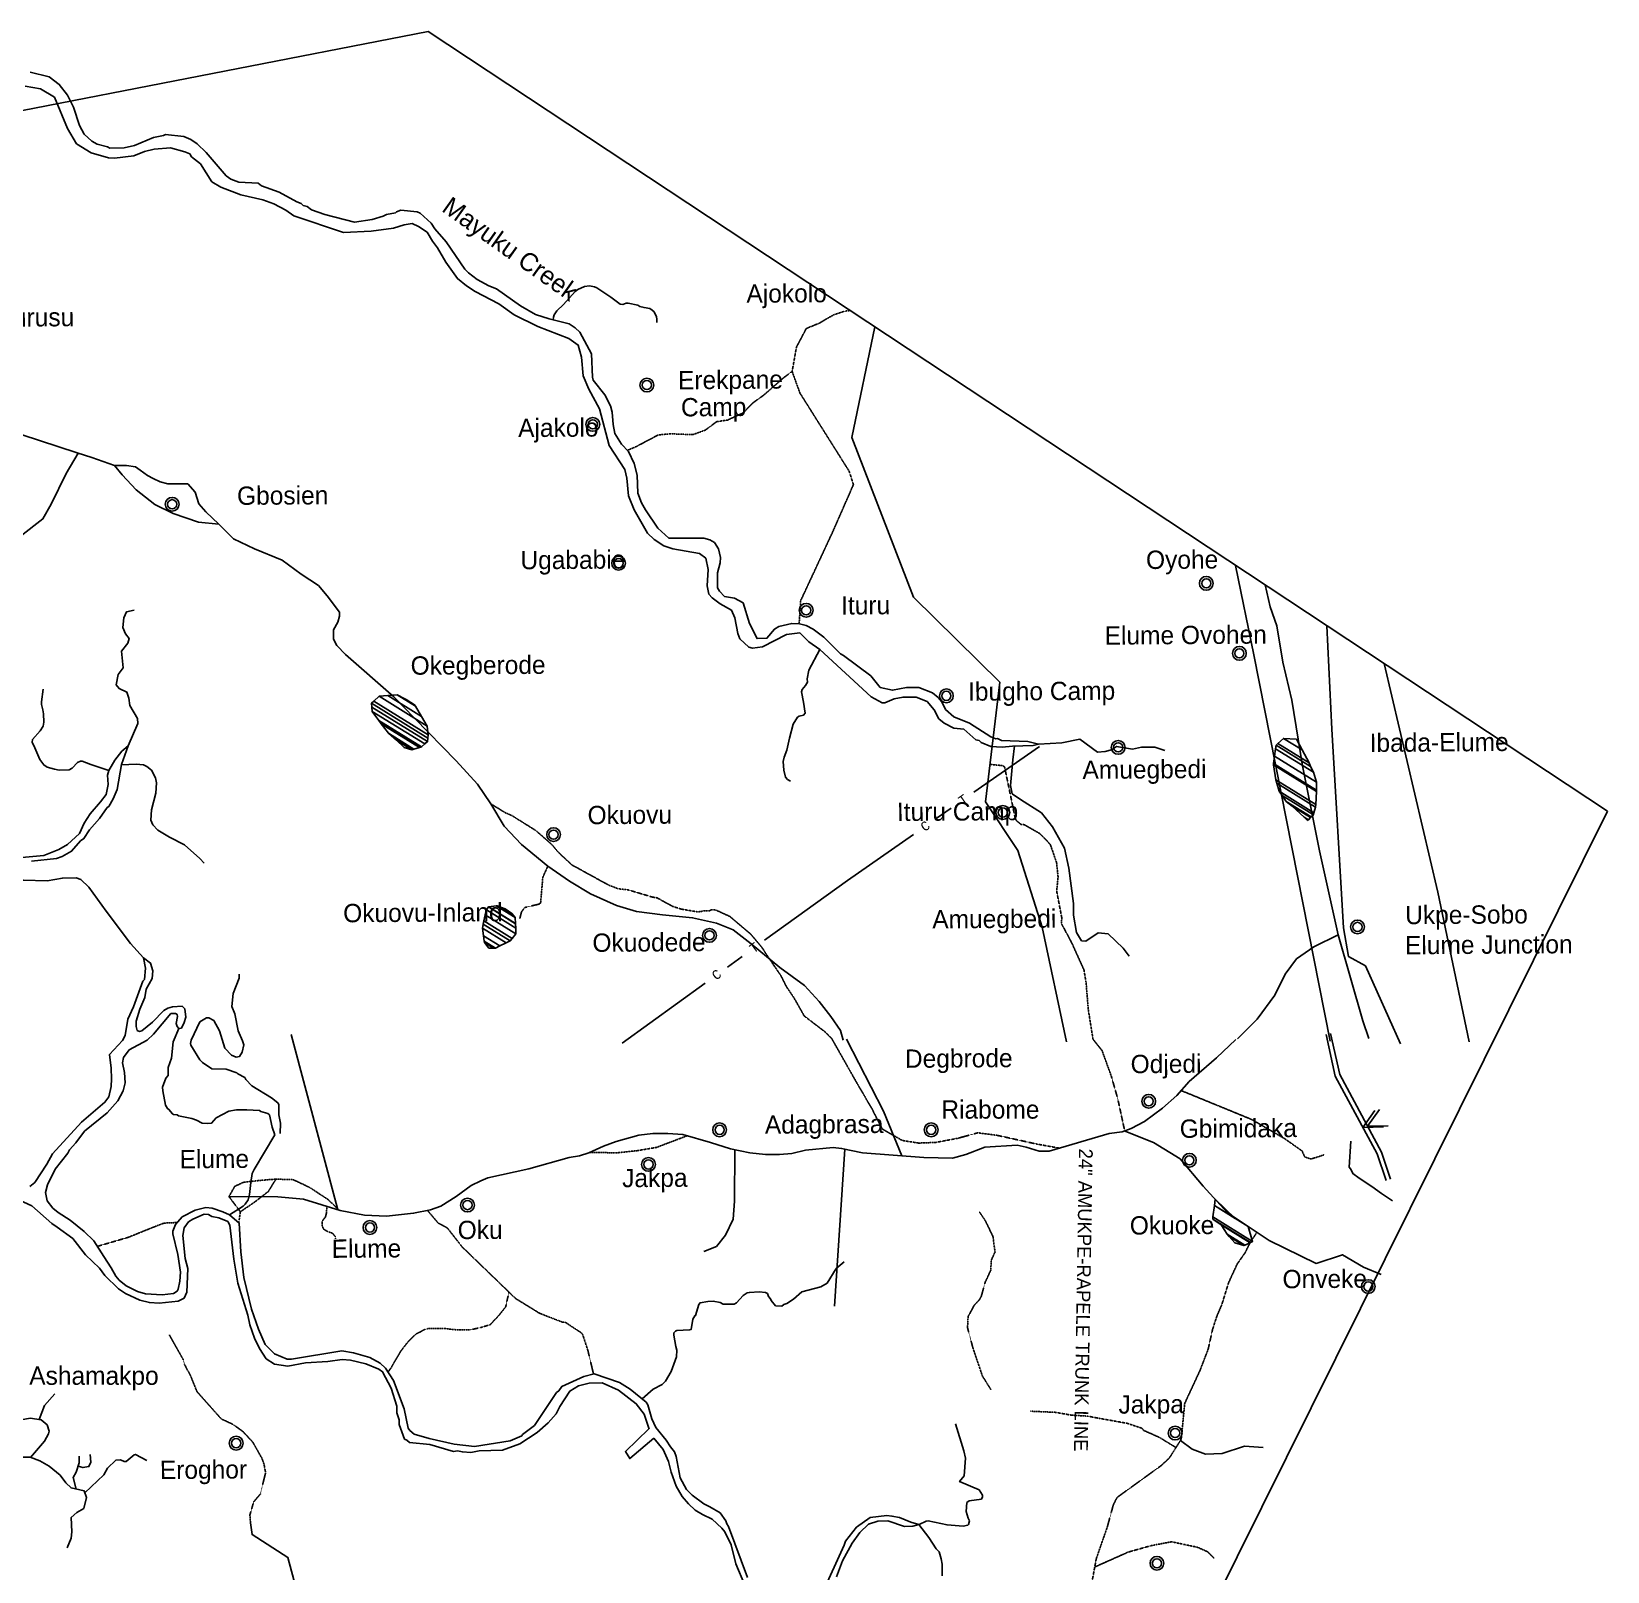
# Model space of a CAD drawing. Header units: metres. Extents: x 321186 to 621985, y 106829 to 204599.
# Drawn here: x 353975 to 371149, y 187813 to 204599 of the extents above; entities that cross this region are included whole.
import ezdxf
from ezdxf.enums import TextEntityAlignment as Align

# ---------------------------------------------------------------- set-up
doc = ezdxf.new("R2010")
doc.units = ezdxf.units.M
doc.header["$MEASUREMENT"] = 0
doc.linetypes.add('DASHED', pattern=[0.75, 0.5, -0.25])
doc.linetypes.add('HIDDEN', pattern=[0.375, 0.25, -0.125])
for name, color, linetype in [('11', 7, 'CONTINUOUS'), ('14', 7, 'CONTINUOUS'), ('15', 7, 'CONTINUOUS'), ('18', 7, 'CONTINUOUS'), ('33', 7, 'CONTINUOUS'), ('34', 7, 'CONTINUOUS'), ('8', 7, 'CONTINUOUS'), ('PATTERN_CLASS', 7, 'CONTINUOUS'), ('RIG-LOC', 7, 'CONTINUOUS')]:
    doc.layers.add(name, color=color, linetype=linetype)
doc.styles.add('MONOTXT', font='MONOTXT', dxfattribs={"height": 0.2})
doc.styles.get("Standard").update_dxf_attribs({"font": 'txt', "height": 0.2})

# ---------------------------------------------------------------- blocks, each defined once
blk = doc.blocks.new('TOWN')
at = {"layer": '11', "color": 7, "linetype": 'Continuous'}
for radius in [75, 50]:
    blk.add_circle((0, 0), radius, dxfattribs=at)

msp = doc.modelspace()

# ---------------------------------------------------------------- linework, layer by layer
at = {"layer": '14', "color": 1, "linetype": 'Continuous'}
for p, q in [((357310, 191769), (356806, 193668)), ((357310, 191769), (356806, 193668)), ((362840, 192417), (362724, 190704)), ((362840, 192417), (362724, 190704))]:
    msp.add_line(p, q, dxfattribs=at)
for points in [[(367097, 198780), (367295, 197805), (368129, 193595)], [(367420, 198566), (367474, 198328), (367546, 198120), (367612, 197726), (367709, 197311), (367825, 196595), (368012, 195668), (368216, 194752), (368483, 193814), (368547, 193621)], [(368216, 194752), (367948, 194621), (367760, 194490), (367635, 194324), (367526, 194094), (367331, 193835), (367119, 193618)], [(356127, 191900), (356658, 191897), (356938, 191872), (357340, 191748), (357604, 191697), (357843, 191686), (358138, 191718), (358323, 191757), (358434, 191796), (358602, 191902), (358767, 192019), (358870, 192073), (358948, 192104), (359394, 192202), (359834, 192325), (359946, 192343), (360049, 192375), (360207, 192450), (360346, 192499), (360595, 192569), (360745, 192586), (360910, 192587), (361073, 192575), (361376, 192491), (361594, 192419), (361804, 192375), (361974, 192360), (362126, 192360), (362259, 192371), (362410, 192405), (362711, 192434), (362802, 192425), (363029, 192377), (363699, 192324), (364013, 192320), (364156, 192357), (364364, 192438), (364718, 192460), (364815, 192440), (364957, 192393), (365065, 192394), (365718, 192586), (365859, 192607), (365957, 192642), (366105, 192717), (366300, 192862), (366457, 193000), (366591, 193155), (366888, 193411), (367098, 193612)], [(356127, 191900), (356658, 191897), (356938, 191872), (357340, 191748), (357604, 191697), (357843, 191686), (358138, 191718), (358323, 191757), (358434, 191796), (358602, 191902), (358767, 192019), (358870, 192073), (358948, 192104), (359394, 192202), (359834, 192325), (359946, 192343), (360049, 192375), (360207, 192450), (360346, 192499), (360595, 192569), (360745, 192586), (360910, 192587), (361073, 192575), (361376, 192491), (361594, 192419), (361804, 192375), (361974, 192360), (362126, 192360), (362259, 192371), (362410, 192405), (362711, 192434), (362802, 192425), (363029, 192377), (363699, 192324), (364013, 192320), (364156, 192357), (364364, 192438), (364718, 192460), (364815, 192440), (364957, 192393), (365065, 192394), (365718, 192586), (365859, 192607), (365957, 192642), (366105, 192717), (366300, 192862), (366457, 193000), (366591, 193155), (366888, 193411), (367098, 193612)], [(361639, 192409), (361635, 191851), (361620, 191655), (361538, 191478), (361439, 191357), (361301, 191300)], [(361639, 192409), (361635, 191851), (361620, 191655), (361538, 191478), (361439, 191357), (361301, 191300)]]:
    msp.add_lwpolyline(points, dxfattribs=at)
at = {"layer": '15', "color": 1, "linetype": 'DASHED'}
for points in [[(362895, 201558), (362834, 201550), (362713, 201509), (362560, 201420), (362417, 201361), (362311, 201158), (362264, 200894), (362349, 200658), (362886, 199805), (362932, 199660), (362705, 199143), (362357, 198395), (362341, 198154)], [(362264, 200894), (362173, 200826), (361954, 200635), (361834, 200549), (361733, 200444), (361561, 200364), (361441, 200346), (361316, 200253), (361182, 200205), (360934, 200214), (360803, 200201), (360572, 200078), (360468, 200033)], [(364421, 196610), (364559, 196597), (364579, 196583), (364694, 196029), (364707, 195999), (364757, 195957), (364795, 195953), (364963, 195857), (365077, 195739), (365146, 195539), (365162, 195384), (365147, 195228), (365202, 194941), (365200, 194874), (365309, 194669), (365444, 194372), (365467, 194235), (365492, 193933), (365543, 193614)], [(358979, 196181), (359140, 196083), (359211, 196052), (359470, 195890), (359646, 195736), (359717, 195651), (359865, 195514), (360262, 195296), (360367, 195255), (360480, 195242), (360745, 195163), (360790, 195157), (360961, 195063), (361056, 195033), (361230, 195004), (361271, 195006), (361297, 195016), (361363, 195014), (361383, 195026), (361432, 195023), (361585, 194953), (361813, 194760), (361936, 194614), (361985, 194537)], [(359602, 195503), (359547, 195379), (359523, 195101), (359508, 195088), (359351, 195051), (359314, 195002), (359296, 194929)], [(361985, 194537), (362143, 194306), (362204, 194184), (362282, 194069), (362395, 193869), (362616, 193700), (362694, 193623)], [(362694, 193623), (362967, 193143), (363134, 192856), (363247, 192636), (363465, 192511), (363643, 192483), (363828, 192490), (364065, 192534), (364288, 192595), (364499, 192567), (364922, 192474), (365178, 192427)], [(362694, 193623), (362967, 193143), (363134, 192856), (363247, 192636), (363465, 192511), (363643, 192483), (363828, 192490), (364065, 192534), (364288, 192595), (364499, 192567), (364922, 192474), (365178, 192427)], [(365543, 193614), (365641, 193492), (365743, 193210), (365813, 192964), (365888, 192617)], [(365543, 193614), (365641, 193492), (365743, 193210), (365813, 192964), (365888, 192617)], [(360057, 192379), (360368, 192378), (360576, 192400), (360784, 192435), (361119, 192562)], [(360057, 192379), (360368, 192378), (360576, 192400), (360784, 192435), (361119, 192562)], [(356234, 191615), (356251, 191734), (356127, 191900), (356189, 192011), (356285, 192055), (356458, 192075), (356630, 192090), (356827, 192084), (357008, 191998), (357206, 191868), (357327, 191752)], [(356234, 191615), (356251, 191734), (356127, 191900), (356189, 192011), (356285, 192055), (356458, 192075), (356630, 192090), (356827, 192084), (357008, 191998), (357206, 191868), (357327, 191752)], [(356251, 191734), (356407, 191840), (356555, 191955), (356639, 192090)], [(356251, 191734), (356407, 191840), (356555, 191955), (356639, 192090)], [(357192, 191793), (357191, 191729), (357179, 191678), (357143, 191633), (357141, 191588), (357156, 191546), (357202, 191519), (357253, 191501), (357283, 191468), (357288, 191438)], [(357192, 191793), (357191, 191729), (357179, 191678), (357143, 191633), (357141, 191588), (357156, 191546), (357202, 191519), (357253, 191501), (357283, 191468), (357288, 191438)], [(358289, 191750), (358405, 191613), (358508, 191556), (358668, 191351), (359249, 190790), (359509, 190629), (359757, 190532), (359796, 190527), (359970, 190412), (359983, 190390), (360037, 190227), (360100, 189964)], [(358289, 191750), (358405, 191613), (358508, 191556), (358668, 191351), (359249, 190790), (359509, 190629), (359757, 190532), (359796, 190527), (359970, 190412), (359983, 190390), (360037, 190227), (360100, 189964)], [(364307, 191730), (364365, 191644), (364452, 191467), (364475, 191296), (364435, 191207), (364428, 191096), (364367, 190964), (364326, 190815), (364300, 190769), (364250, 190718), (364182, 190592), (364175, 190472), (364235, 190246), (364338, 189943), (364429, 189798)], [(364307, 191730), (364365, 191644), (364452, 191467), (364475, 191296), (364435, 191207), (364428, 191096), (364367, 190964), (364326, 190815), (364300, 190769), (364250, 190718), (364182, 190592), (364175, 190472), (364235, 190246), (364338, 189943), (364429, 189798)], [(354693, 191357), (355031, 191456), (355295, 191563), (355419, 191611), (355563, 191617)], [(354693, 191357), (355031, 191456), (355295, 191563), (355419, 191611), (355563, 191617)], [(367329, 191511), (367248, 191386), (367202, 191290), (367114, 191165), (367019, 190958), (366945, 190718), (366894, 190601), (366846, 190453), (366798, 190237), (366708, 190003), (366542, 189645), (366507, 189278), (366499, 189246), (366373, 189048), (366282, 188965), (365817, 188629), (365798, 188608), (365763, 188536), (365699, 188300), (365578, 187952), (365530, 187690)], [(367329, 191511), (367248, 191386), (367202, 191290), (367114, 191165), (367019, 190958), (366945, 190718), (366894, 190601), (366846, 190453), (366798, 190237), (366708, 190003), (366542, 189645), (366507, 189278), (366499, 189246), (366373, 189048), (366282, 188965), (365817, 188629), (365798, 188608), (365763, 188536), (365699, 188300), (365578, 187952), (365530, 187690)], [(359178, 190859), (359142, 190697), (359072, 190609), (358974, 190504), (358869, 190472), (358755, 190447), (358620, 190446), (358480, 190461), (358292, 190460), (358263, 190452), (358155, 190395), (358071, 190308), (357998, 190214), (357895, 190036), (357864, 189992)], [(359178, 190859), (359142, 190697), (359072, 190609), (358974, 190504), (358869, 190472), (358755, 190447), (358620, 190446), (358480, 190461), (358292, 190460), (358263, 190452), (358155, 190395), (358071, 190308), (357998, 190214), (357895, 190036), (357864, 189992)], [(355478, 190391), (355629, 190122), (355643, 190069), (355709, 189945), (355778, 189774), (356044, 189475), (356169, 189418), (356280, 189338), (356385, 189224), (356484, 189050), (356509, 188984), (356526, 188890), (356469, 188658), (356396, 188572), (356355, 188430), (356361, 188344)], [(355478, 190391), (355629, 190122), (355643, 190069), (355709, 189945), (355778, 189774), (356044, 189475), (356169, 189418), (356280, 189338), (356385, 189224), (356484, 189050), (356509, 188984), (356526, 188890), (356469, 188658), (356396, 188572), (356355, 188430), (356361, 188344)], [(366447, 189164), (366264, 189276), (366095, 189351), (366073, 189376), (365917, 189428), (365608, 189483), (365481, 189507), (365309, 189517), (365132, 189548), (364863, 189560)], [(366447, 189164), (366264, 189276), (366095, 189351), (366073, 189376), (365917, 189428), (365608, 189483), (365481, 189507), (365309, 189517), (365132, 189548), (364863, 189560)]]:
    msp.add_lwpolyline(points, dxfattribs=at)
at = {"layer": '15', "color": 1, "linetype": 'Continuous'}
for points in [[(356016, 199229), (355795, 199252), (355518, 199344), (355320, 199443), (355114, 199602), (354963, 199766), (354879, 199870), (354634, 199954), (354471, 200008), (353862, 200205), (353672, 200333), (353545, 200532), (353354, 200768), (353195, 200953), (353028, 201117), (352925, 201173), (352815, 201173), (352721, 201093), (352651, 200956), (352605, 200755), (352566, 200619), (352528, 200446)], [(354485, 200002), (354353, 199783), (354190, 199448), (354100, 199286), (353853, 199094), (353688, 199032), (353554, 198967), (353385, 198933), (353219, 198921), (353070, 198881), (352913, 198815), (352795, 198714), (352651, 198491), (352508, 198265), (352395, 198153), (352340, 198060), (352345, 197938), (352393, 197827), (352465, 197702), (352624, 197467)], [(362821, 193606), (362792, 193710), (362685, 193863), (362558, 194027), (362399, 194202), (362129, 194397), (361816, 194653), (361622, 194806), (361440, 194880), (361179, 194939), (360851, 194972), (360567, 195006), (360350, 195073), (360068, 195201), (359838, 195336), (359602, 195503), (359315, 195738), (359124, 195937), (358979, 196181), (358837, 196394), (358602, 196650), (358150, 197113), (357923, 197348), (357398, 197808), (357302, 197908), (357266, 197976), (357266, 198076), (357312, 198162), (357332, 198227), (357331, 198270), (357196, 198448), (357101, 198562), (356915, 198683), (356708, 198836), (356404, 198959), (356178, 199069), (356016, 199229), (355873, 199364), (355797, 199450), (355757, 199578), (355677, 199667), (355575, 199670), (355461, 199669), (355378, 199690), (355302, 199726), (355239, 199761), (355160, 199818), (355108, 199853), (355010, 199867), (354879, 199870)], [(363459, 192343), (363259, 192831), (362855, 193615)], [(363459, 192343), (363259, 192831), (362855, 193615)], [(365883, 192615), (366203, 192489), (366492, 192311), (366743, 192014), (367004, 191726), (367464, 191422), (367973, 191172), (368260, 191265), (368490, 191131), (368684, 191050)], [(365883, 192615), (366203, 192489), (366492, 192311), (366743, 192014), (367004, 191726), (367464, 191422), (367973, 191172), (368260, 191265), (368490, 191131), (368684, 191050)], [(368351, 192502), (368334, 192219), (368347, 192203), (368369, 192164), (368376, 192150), (368442, 192100), (368581, 192010), (368686, 191932), (368806, 191854)], [(368351, 192502), (368334, 192219), (368347, 192203), (368369, 192164), (368376, 192150), (368442, 192100), (368581, 192010), (368686, 191932), (368806, 191854)], [(366496, 189242), (366624, 189147), (366770, 189091), (366949, 189099), (367192, 189178), (367396, 189165)], [(366496, 189242), (366624, 189147), (366770, 189091), (366949, 189099), (367192, 189178), (367396, 189165)], [(356361, 188344), (356378, 188216), (356767, 187966), (356900, 187478)], [(356361, 188344), (356378, 188216), (356767, 187966), (356900, 187478)]]:
    msp.add_lwpolyline(points, dxfattribs=at)
at = {"layer": '15', "color": 1, "linetype": 'HIDDEN'}
for points in [[(366504, 193055), (367270, 192741), (367633, 192530), (367821, 192397), (367851, 192331), (367920, 192309), (368064, 192356)], [(366504, 193055), (367270, 192741), (367633, 192530), (367821, 192397), (367851, 192331), (367920, 192309), (368064, 192356)], [(366861, 187960), (366791, 188029), (366679, 188078), (366398, 188137), (366176, 188095), (365927, 188025), (365561, 187862)], [(366861, 187960), (366791, 188029), (366679, 188078), (366398, 188137), (366176, 188095), (365927, 188025), (365561, 187862)]]:
    msp.add_lwpolyline(points, dxfattribs=at)
at = {"layer": '18', "color": 143, "linetype": 'Continuous'}
for points in [[(353959, 204155), (354168, 204106), (354277, 204022), (354367, 203906), (354433, 203774), (354499, 203574), (354550, 203481), (354632, 203402), (354691, 203370), (354804, 203343), (354829, 203328), (354983, 203330), (355098, 203355), (355306, 203442), (355415, 203465), (355435, 203477), (355635, 203455), (355710, 203422), (355780, 203374), (355877, 203281), (356098, 203026), (356148, 202991), (356234, 202958), (356444, 202944), (356482, 202918), (356673, 202848), (356868, 202741), (356914, 202724), (356937, 202703), (356980, 202690), (357027, 202655), (357170, 202603), (357493, 202520), (357493, 202520), (357688, 202551), (357806, 202585), (357844, 202604), (357940, 202621), (357953, 202635), (358000, 202650), (358176, 202634), (358209, 202617), (358332, 202511), (358371, 202448), (358494, 202306), (358696, 202008), (358736, 201967), (358830, 201896), (358958, 201825), (359044, 201793), (359305, 201610), (359466, 201515), (359615, 201467), (359835, 201414), (359901, 201369), (359949, 201323), (360078, 201087), (360087, 200833), (360096, 200800), (360222, 200637), (360283, 200519), (360301, 200451), (360312, 200314), (360331, 200218), (360404, 200100), (360481, 200020), (360544, 199890), (360576, 199762), (360583, 199566), (360623, 199463), (360665, 199386), (360800, 199185), (360921, 199076), (361303, 199077), (361367, 199059), (361417, 199028), (361463, 198959), (361484, 198864), (361481, 198808), (361451, 198698), (361452, 198534), (361474, 198497), (361526, 198442), (361636, 198423), (361730, 198371), (361799, 198147), (361882, 197982), (361990, 197985), (362070, 198086), (362118, 198114), (362260, 198148), (362343, 198143), (362418, 198123), (362492, 198083), (362609, 197998), (362790, 197815), (362823, 197799), (363121, 197577), (363224, 197448), (363356, 197419), (363511, 197448), (363643, 197448), (363795, 197392), (363854, 197341), (363894, 197293), (363934, 197209), (364025, 197130), (364196, 197060), (364430, 196911), (364484, 196890), (364502, 196894), (364545, 196871), (364832, 196861), (364947, 196832), (364890, 196818), (364667, 196810), (364553, 196797), (364428, 196806), (364324, 196848), (364302, 196870), (364267, 196880), (364134, 196993), (364025, 197007), (363920, 197059), (363863, 197108), (363810, 197204), (363734, 197297), (363614, 197343), (363473, 197345), (363375, 197325), (363273, 197283), (363244, 197282), (363126, 197346), (362567, 197863), (362567, 197863), (362446, 197947), (362347, 198045), (362203, 198026), (361942, 197893), (361831, 197878), (361791, 197888), (361693, 197980), (361673, 198036), (361641, 198209), (361602, 198291), (361481, 198361), (361394, 198426), (361357, 198467), (361339, 198558), (361350, 198734), (361325, 198857), (361253, 198910), (360963, 198961), (360865, 198992), (360759, 199060), (360687, 199132), (360541, 199386), (360479, 199537), (360463, 199731), (360440, 199824), (360271, 200086), (360163, 200486), (360048, 200701), (359987, 200846), (359970, 201049), (359932, 201181), (359830, 201252), (359491, 201384), (359235, 201510), (359067, 201629), (358809, 201766), (358716, 201825), (358617, 201905), (358490, 202086), (358401, 202242), (358344, 202315), (358285, 202413), (358194, 202473), (358125, 202505), (358035, 202493), (357920, 202457), (357677, 202424), (357375, 202409), (356835, 202588), (356745, 202650), (356617, 202722), (356495, 202765), (356255, 202817), (356037, 202902), (355941, 202961), (355818, 203155), (355720, 203234), (355699, 203265), (355646, 203289), (355489, 203331), (355310, 203316), (355207, 203292), (355090, 203244), (354880, 203220), (354813, 203221), (354626, 203275), (354467, 203376), (354367, 203543), (354225, 203884), (354072, 203973), (353906, 204002)], [(355092, 198290), (355011, 198274), (354980, 198207), (354972, 198102), (355001, 198033), (355040, 197983), (355024, 197933), (354957, 197846), (354973, 197664), (354918, 197592), (354896, 197479), (354930, 197436), (355014, 197399), (355037, 197334), (355046, 197253), (355130, 197112), (355132, 197056), (355030, 196811)], [(366326, 196762), (366215, 196799), (366071, 196798), (365973, 196777), (365800, 196807), (365744, 196769), (365675, 196750), (365593, 196745), (365400, 196885), (365204, 196847), (364947, 196832)], [(353974, 195554), (354246, 195583), (354309, 195606), (354411, 195663), (354508, 195776), (354546, 195802), (354608, 195898), (354717, 196020), (354801, 196142), (354818, 196153), (354866, 196234), (354910, 196336), (354956, 196611), (355030, 196811), (354958, 196753), (354883, 196655), (354817, 196543), (354804, 196494), (354811, 196391), (354787, 196284), (354728, 196201), (354613, 196072), (354550, 195969), (354499, 195857), (354368, 195737), (354274, 195684), (354110, 195617), (353749, 195586)], [(354955, 196604), (355116, 196613), (355194, 196605), (355230, 196589), (355282, 196546), (355328, 196464), (355337, 196408), (355331, 196297), (355281, 196115), (355274, 196003), (355297, 195950), (355351, 195893), (355478, 195817), (355644, 195733), (355809, 195584), (355858, 195534)], [(355195, 194502), (355054, 194660), (354788, 195009), (354601, 195273), (354511, 195356), (354462, 195373), (354312, 195372), (354144, 195341)], [(354968, 193600), (354997, 193657), (355024, 193833), (355085, 193967), (355188, 194246), (355205, 194266), (355217, 194388), (355195, 194502), (355271, 194444), (355296, 194360), (355289, 194276), (355225, 194159), (355209, 194070), (355156, 193942), (355115, 193810), (355115, 193754), (355127, 193711), (355151, 193700), (355178, 193705), (355292, 193801), (355416, 193928), (355459, 193955), (355510, 193969), (355615, 193977), (355647, 193945), (355658, 193857), (355638, 193796)], [(356238, 194323), (356237, 194280), (356174, 194114), (356157, 193970), (356190, 193891), (356226, 193706), (356273, 193596)], [(355638, 193796), (355609, 193737), (355582, 193731), (355563, 193753), (355553, 193785), (355567, 193863), (355561, 193886), (355543, 193897), (355495, 193894), (355306, 193669), (355236, 193605)], [(355582, 193731), (355518, 193586), (355502, 193408), (355463, 193305), (355465, 193220), (355440, 193190), (355403, 193092), (355405, 193052), (355435, 192897), (355458, 192859), (355472, 192850), (355510, 192801), (355524, 192793), (355561, 192790), (355578, 192780), (355721, 192749), (355772, 192731), (355833, 192700), (355896, 192695), (355937, 192701), (355986, 192758), (356126, 192832), (356208, 192844), (356322, 192846), (356461, 192838), (356474, 192828), (356549, 192805), (356567, 192790), (356597, 192657), (356626, 192571)], [(355582, 193731), (355518, 193586), (355502, 193408), (355463, 193305), (355465, 193220), (355440, 193190), (355403, 193092), (355405, 193052), (355435, 192897), (355458, 192859), (355472, 192850), (355510, 192801), (355524, 192793), (355561, 192790), (355578, 192780), (355721, 192749), (355772, 192731), (355833, 192700), (355896, 192695), (355937, 192701), (355986, 192758), (356126, 192832), (356208, 192844), (356322, 192846), (356461, 192838), (356474, 192828), (356549, 192805), (356567, 192790), (356597, 192657), (356626, 192571)], [(355715, 193605), (355810, 193803), (355881, 193849), (355908, 193847), (355961, 193820), (356024, 193705), (356053, 193612)], [(354968, 193601), (354826, 193447), (354843, 193300), (354848, 193182), (354842, 193101), (354818, 192986), (354775, 192928), (354521, 192712), (354205, 192367), (354142, 192252), (354011, 192055), (353956, 192008)], [(354968, 193601), (354826, 193447), (354843, 193300), (354848, 193182), (354842, 193101), (354818, 192986), (354775, 192928), (354521, 192712), (354205, 192367), (354142, 192252), (354011, 192055), (353956, 192008)], [(355236, 193605), (355041, 193500), (354976, 193415), (354968, 193357), (354988, 193254), (354996, 193141), (354974, 193054), (354915, 192944), (354801, 192812), (354554, 192611), (354457, 192484), (354388, 192410), (354371, 192373), (354232, 192200), (354151, 192026), (354129, 191945), (354146, 191854), (354209, 191772), (354267, 191725), (354395, 191641), (354550, 191520), (354654, 191418), (354763, 191248), (354844, 191122), (354894, 191034), (354931, 190988), (355005, 190927), (355129, 190865), (355218, 190840), (355398, 190830), (355523, 190842), (355561, 190869), (355574, 190889), (355593, 190979), (355599, 191077), (355571, 191269), (355514, 191492), (355516, 191521), (355544, 191595), (355615, 191678), (355759, 191753), (355873, 191780), (355945, 191772), (356061, 191735), (356131, 191701), (356239, 191611), (356257, 191299), (356289, 191018), (356372, 190674), (356448, 190455), (356520, 190289), (356624, 190186), (356762, 190129), (356807, 190127), (357355, 190217), (357483, 190198), (357661, 190146), (357776, 190083), (357834, 190028), (357921, 189895), (358037, 189588), (358081, 189376), (358099, 189351), (358146, 189311), (358308, 189263), (358581, 189202), (358804, 189177), (359190, 189236), (359318, 189291), (359325, 189306), (359457, 189406), (359697, 189764), (359721, 189784), (359754, 189829), (359993, 189938), (360106, 189966), (360381, 189874), (360498, 189802), (360672, 189659), (360693, 189631), (360735, 189476), (360779, 189381)], [(355236, 193605), (355041, 193500), (354976, 193415), (354968, 193357), (354988, 193254), (354996, 193141), (354974, 193054), (354915, 192944), (354801, 192812), (354554, 192611), (354457, 192484), (354388, 192410), (354371, 192373), (354232, 192200), (354151, 192026), (354129, 191945), (354146, 191854), (354209, 191772), (354267, 191725), (354395, 191641), (354550, 191520), (354654, 191418), (354763, 191248), (354844, 191122), (354894, 191034), (354931, 190988), (355005, 190927), (355129, 190865), (355218, 190840), (355398, 190830), (355523, 190842), (355561, 190869), (355574, 190889), (355593, 190979), (355599, 191077), (355571, 191269), (355514, 191492), (355516, 191521), (355544, 191595), (355615, 191678), (355759, 191753), (355873, 191780), (355945, 191772), (356061, 191735), (356131, 191701), (356239, 191611), (356257, 191299), (356289, 191018), (356372, 190674), (356448, 190455), (356520, 190289), (356624, 190186), (356762, 190129), (356807, 190127), (357355, 190217), (357483, 190198), (357661, 190146), (357776, 190083), (357834, 190028), (357921, 189895), (358037, 189588), (358081, 189376), (358099, 189351), (358146, 189311), (358308, 189263), (358581, 189202), (358804, 189177), (359190, 189236), (359318, 189291), (359325, 189306), (359457, 189406), (359697, 189764), (359721, 189784), (359754, 189829), (359993, 189938), (360106, 189966), (360381, 189874), (360498, 189802), (360672, 189659), (360693, 189631), (360735, 189476), (360779, 189381)], [(355715, 193605), (355708, 193570), (355712, 193549), (355810, 193389), (355837, 193360), (355939, 193293), (356095, 193290), (356213, 193250), (356223, 193237), (356301, 193196), (356310, 193175), (356375, 193106), (356589, 192976), (356661, 192921), (356670, 192902), (356672, 192789), (356689, 192700), (356686, 192589)], [(355715, 193605), (355708, 193570), (355712, 193549), (355810, 193389), (355837, 193360), (355939, 193293), (356095, 193290), (356213, 193250), (356223, 193237), (356301, 193196), (356310, 193175), (356375, 193106), (356589, 192976), (356661, 192921), (356670, 192902), (356672, 192789), (356689, 192700), (356686, 192589)], [(356053, 193612), (356082, 193519), (356154, 193442), (356205, 193418), (356242, 193427), (356269, 193475), (356290, 193552), (356273, 193596)], [(356053, 193612), (356082, 193519), (356154, 193442), (356205, 193418), (356242, 193427), (356269, 193475), (356290, 193552), (356273, 193596)], [(356626, 192571), (356400, 192194), (356381, 192152), (356364, 192055), (356352, 191922), (356336, 191864), (356305, 191816), (356282, 191797), (356131, 191701)], [(356626, 192571), (356400, 192194), (356381, 192152), (356364, 192055), (356352, 191922), (356336, 191864), (356305, 191816), (356282, 191797), (356131, 191701)], [(360705, 189366), (360650, 189528), (360565, 189642), (360373, 189790), (360192, 189870), (360053, 189865), (359935, 189838), (359842, 189780), (359732, 189611), (359691, 189531), (359607, 189435), (359485, 189330), (359295, 189205), (359108, 189137), (358855, 189128), (358761, 189112), (358671, 189116), (358616, 189128), (358572, 189122), (358314, 189197), (358093, 189218), (358065, 189245), (358041, 189256), (357983, 189415), (357981, 189467), (357957, 189543), (357957, 189616), (357894, 189813), (357801, 189991), (357761, 190020), (357620, 190078), (357450, 190118), (357360, 190124), (357206, 190103), (356962, 190089), (356767, 190050), (356622, 190073), (356532, 190132), (356461, 190243), (356405, 190356), (356355, 190502), (356331, 190608), (356225, 190957), (356180, 191217), (356135, 191589), (356114, 191628), (356017, 191667), (355939, 191684), (355905, 191705), (355857, 191708), (355733, 191654), (355685, 191623), (355640, 191559), (355624, 191477), (355651, 191226), (355677, 191115), (355669, 190859), (355637, 190791), (355575, 190761), (355367, 190738), (355260, 190745), (355155, 190771), (355000, 190844), (354923, 190894), (354775, 191038), (354716, 191118), (354564, 191266), (354425, 191441), (354254, 191567), (354197, 191606), (353977, 191799), (353844, 191861)], [(360705, 189366), (360650, 189528), (360565, 189642), (360373, 189790), (360192, 189870), (360053, 189865), (359935, 189838), (359842, 189780), (359732, 189611), (359691, 189531), (359607, 189435), (359485, 189330), (359295, 189205), (359108, 189137), (358855, 189128), (358761, 189112), (358671, 189116), (358616, 189128), (358572, 189122), (358314, 189197), (358093, 189218), (358065, 189245), (358041, 189256), (357983, 189415), (357981, 189467), (357957, 189543), (357957, 189616), (357894, 189813), (357801, 189991), (357761, 190020), (357620, 190078), (357450, 190118), (357360, 190124), (357206, 190103), (356962, 190089), (356767, 190050), (356622, 190073), (356532, 190132), (356461, 190243), (356405, 190356), (356355, 190502), (356331, 190608), (356225, 190957), (356180, 191217), (356135, 191589), (356114, 191628), (356017, 191667), (355939, 191684), (355905, 191705), (355857, 191708), (355733, 191654), (355685, 191623), (355640, 191559), (355624, 191477), (355651, 191226), (355677, 191115), (355669, 190859), (355637, 190791), (355575, 190761), (355367, 190738), (355260, 190745), (355155, 190771), (355000, 190844), (354923, 190894), (354775, 191038), (354716, 191118), (354564, 191266), (354425, 191441), (354254, 191567), (354197, 191606), (353977, 191799), (353844, 191861)], [(362832, 191190), (362743, 191115), (362645, 190956), (362577, 190916), (362369, 190863), (362279, 190782), (362205, 190736), (362172, 190724), (362151, 190706), (362084, 190710), (362036, 190766), (362030, 190787), (362008, 190812), (361997, 190842), (361975, 190855), (361904, 190863), (361798, 190856), (361773, 190850), (361730, 190823), (361657, 190741), (361631, 190727), (361511, 190726), (361480, 190744), (361403, 190758), (361347, 190755), (361260, 190742), (361248, 190722), (361211, 190602), (361203, 190601), (361182, 190563), (361165, 190451), (361146, 190446), (361006, 190439), (360992, 190433), (360975, 190414), (360975, 190388), (360995, 190265), (361008, 190224), (361004, 190152), (360947, 189992), (360883, 189886), (360847, 189852), (360751, 189802), (360629, 189695)], [(362832, 191190), (362743, 191115), (362645, 190956), (362577, 190916), (362369, 190863), (362279, 190782), (362205, 190736), (362172, 190724), (362151, 190706), (362084, 190710), (362036, 190766), (362030, 190787), (362008, 190812), (361997, 190842), (361975, 190855), (361904, 190863), (361798, 190856), (361773, 190850), (361730, 190823), (361657, 190741), (361631, 190727), (361511, 190726), (361480, 190744), (361403, 190758), (361347, 190755), (361260, 190742), (361248, 190722), (361211, 190602), (361203, 190601), (361182, 190563), (361165, 190451), (361146, 190446), (361006, 190439), (360992, 190433), (360975, 190414), (360975, 190388), (360995, 190265), (361008, 190224), (361004, 190152), (360947, 189992), (360883, 189886), (360847, 189852), (360751, 189802), (360629, 189695)], [(354228, 189749), (354115, 189622), (354060, 189471)], [(354228, 189749), (354115, 189622), (354060, 189471)], [(353964, 189057), (354115, 189234), (354160, 189313), (354168, 189344), (354146, 189411), (354080, 189468), (353962, 189484), (353861, 189466), (353756, 189410), (353673, 189307), (353593, 189044), (353613, 188944), (353665, 188850), (353666, 188770), (353641, 188739), (353521, 188508)], [(353964, 189057), (354115, 189234), (354160, 189313), (354168, 189344), (354146, 189411), (354080, 189468), (353962, 189484), (353861, 189466), (353756, 189410), (353673, 189307), (353593, 189044), (353613, 188944), (353665, 188850), (353666, 188770), (353641, 188739), (353521, 188508)], [(354364, 188070), (354407, 188175), (354413, 188246), (354407, 188401), (354468, 188455), (354545, 188501), (354573, 188620), (354549, 188692), (354406, 188724), (354350, 188779), (354287, 188864), (354167, 188961), (354065, 189018), (353960, 189059), (353771, 189060), (353553, 188988), (353441, 188918), (353384, 188907), (353362, 188910), (353327, 188934), (353315, 188955), (353188, 189362)], [(354364, 188070), (354407, 188175), (354413, 188246), (354407, 188401), (354468, 188455), (354545, 188501), (354573, 188620), (354549, 188692), (354406, 188724), (354350, 188779), (354287, 188864), (354167, 188961), (354065, 189018), (353960, 189059), (353771, 189060), (353553, 188988), (353441, 188918), (353384, 188907), (353362, 188910), (353327, 188934), (353315, 188955), (353188, 189362)], [(360704, 189367), (360448, 189120), (360495, 189044), (360757, 189268)], [(360704, 189367), (360448, 189120), (360495, 189044), (360757, 189268)], [(361750, 187663), (361649, 187895), (361599, 188105), (361529, 188246), (361499, 188286), (361391, 188383), (361288, 188436), (361206, 188481), (361133, 188549), (361064, 188631), (360999, 188744), (360945, 188895), (360915, 189012), (360860, 189143), (360757, 189268)], [(361750, 187663), (361649, 187895), (361599, 188105), (361529, 188246), (361499, 188286), (361391, 188383), (361288, 188436), (361206, 188481), (361133, 188549), (361064, 188631), (360999, 188744), (360945, 188895), (360915, 189012), (360860, 189143), (360757, 189268)], [(360779, 189381), (360892, 189244), (360938, 189172), (360981, 189118), (360999, 189067), (361044, 188833), (361112, 188708), (361174, 188646), (361302, 188552), (361368, 188519), (361480, 188451), (361540, 188367), (361552, 188333), (361572, 188302), (361779, 187747)], [(360779, 189381), (360892, 189244), (360938, 189172), (360981, 189118), (360999, 189067), (361044, 188833), (361112, 188708), (361174, 188646), (361302, 188552), (361368, 188519), (361480, 188451), (361540, 188367), (361552, 188333), (361572, 188302), (361779, 187747)], [(364046, 189421), (364136, 189128), (364152, 189049), (364138, 188855), (364088, 188793), (364301, 188703), (364338, 188646), (364337, 188628), (364326, 188602), (364193, 188582), (364168, 188564), (364161, 188466), (364181, 188396), (364198, 188366), (364187, 188326), (364177, 188317), (364129, 188309), (363952, 188321), (363746, 188364), (363724, 188361), (363647, 188326)], [(364046, 189421), (364136, 189128), (364152, 189049), (364138, 188855), (364088, 188793), (364301, 188703), (364338, 188646), (364337, 188628), (364326, 188602), (364193, 188582), (364168, 188564), (364161, 188466), (364181, 188396), (364198, 188366), (364187, 188326), (364177, 188317), (364129, 188309), (363952, 188321), (363746, 188364), (363724, 188361), (363647, 188326)], [(354484, 188961), (354536, 188945), (354600, 188957), (354622, 189006), (354616, 189089)], [(354484, 188961), (354536, 188945), (354600, 188957), (354622, 189006), (354616, 189089)], [(355232, 189024), (355107, 189089), (355092, 189083), (355005, 189013), (354986, 189013), (354944, 189029), (354895, 189026), (354803, 188938), (354763, 188865), (354555, 188672)], [(355232, 189024), (355107, 189089), (355092, 189083), (355005, 189013), (354986, 189013), (354944, 189029), (354895, 189026), (354803, 188938), (354763, 188865), (354555, 188672)], [(354493, 189072), (354496, 188996), (354461, 188897), (354429, 188838), (354463, 188711)], [(354493, 189072), (354496, 188996), (354461, 188897), (354429, 188838), (354463, 188711)], [(362590, 187575), (362832, 188099), (362844, 188145), (362965, 188296), (363116, 188400), (363297, 188422), (363351, 188418), (363433, 188400), (363558, 188351), (363646, 188327), (363581, 188306), (363488, 188304), (363306, 188364), (363198, 188360), (363096, 188328), (363002, 188240), (362917, 188122), (362813, 187928), (362746, 187756)], [(362590, 187575), (362832, 188099), (362844, 188145), (362965, 188296), (363116, 188400), (363297, 188422), (363351, 188418), (363433, 188400), (363558, 188351), (363646, 188327), (363581, 188306), (363488, 188304), (363306, 188364), (363198, 188360), (363096, 188328), (363002, 188240), (362917, 188122), (362813, 187928), (362746, 187756)], [(363646, 188327), (363753, 188182), (363833, 188061), (363865, 188027), (363889, 187953), (363898, 187893), (363899, 187765)], [(363646, 188327), (363753, 188182), (363833, 188061), (363865, 188027), (363889, 187953), (363898, 187893), (363899, 187765)]]:
    msp.add_lwpolyline(points, dxfattribs=at)
at = {"layer": '33', "color": 143, "linetype": 'Continuous'}
for points in [[(359658, 201457), (359663, 201485), (359670, 201510), (359698, 201554), (359774, 201625), (359899, 201765), (359929, 201787), (360000, 201818), (360057, 201826), (360111, 201817), (360135, 201806), (360289, 201702), (360390, 201628), (360418, 201625), (360457, 201637), (360476, 201639), (360583, 201616), (360606, 201601), (360650, 201589), (360712, 201578), (360740, 201563), (360761, 201542), (360786, 201489), (360791, 201462), (360788, 201426)], [(362567, 197863), (362446, 197637), (362428, 197543), (362430, 197508), (362411, 197471), (362372, 197426), (362367, 197401), (362387, 197289), (362405, 197168), (362389, 197148), (362342, 197136), (362324, 197124), (362275, 197048), (362237, 196896), (362207, 196767), (362176, 196688), (362168, 196642), (362173, 196549), (362190, 196471), (362214, 196445), (362247, 196427)], [(354817, 196543), (354620, 196608), (354526, 196646), (354510, 196647), (354478, 196630), (354417, 196568), (354384, 196552), (354278, 196549), (354225, 196557), (354144, 196579), (354108, 196605), (354064, 196663), (354010, 196792), (353983, 196853), (353984, 196881), (354068, 196977), (354101, 197026), (354111, 197070), (354106, 197160), (354097, 197204), (354084, 197262), (354084, 197292), (354102, 197429)], [(364687, 196811), (364668, 196659), (364644, 196382), (364662, 196291), (364753, 196228), (364981, 196081), (365103, 195929), (365232, 195696), (365279, 195478), (365330, 195093), (365329, 194966), (365363, 194778), (365418, 194689), (365463, 194684), (365600, 194776), (365707, 194763), (365871, 194606), (365935, 194520)], [(354144, 195341), (353889, 195349), (353838, 195334), (353752, 195313), (353683, 195321), (353607, 195321), (353541, 195323), (353445, 195346)]]:
    msp.add_lwpolyline(points, dxfattribs=at)
at = {"layer": '34', "color": 181, "linetype": 'Continuous'}
for p, q in [((364243, 196306), (364961, 196807)), ((363833, 196019), (363997, 196134)), ((362869, 195346), (363587, 195848)), ((361964, 194693), (362869, 195346)), ((361558, 194401), (361721, 194518)), ((360410, 193573), (361315, 194225)), ((368613, 192837), (368484, 192654)), ((368613, 192837), (368484, 192654)), ((368664, 192849), (368535, 192666)), ((368664, 192849), (368535, 192666)), ((368484, 192654), (368708, 192661)), ((368484, 192654), (368708, 192661)), ((368535, 192666), (368758, 192672)), ((368535, 192666), (368758, 192672))]:
    msp.add_line(p, q, dxfattribs=at)
for points in [[(368083, 193668), (368183, 193214), (368640, 192364), (368737, 192075)], [(368083, 193668), (368183, 193214), (368640, 192364), (368737, 192075)], [(368132, 193678), (368231, 193231), (368686, 192384), (368784, 192091)], [(368132, 193678), (368231, 193231), (368686, 192384), (368784, 192091)]]:
    msp.add_lwpolyline(points, dxfattribs=at)
at = {"layer": '8', "color": 1, "linetype": 'Continuous'}
for points in [[(365253, 193588), (364988, 194838), (364725, 195671), (364372, 196202), (364528, 197505), (363585, 198434), (362916, 200174), (363166, 201379)], [(368092, 198122), (368147, 196994), (368274, 194830), (368327, 194515), (368511, 194414), (368895, 193563)], [(368715, 197710), (369299, 195219), (369641, 193585)]]:
    msp.add_lwpolyline(points, dxfattribs=at)
at = {"layer": 'PATTERN_CLASS', "color": 181, "linetype": 'Continuous'}
for points in [[(368083, 193668), (368183, 193214), (368640, 192364), (368737, 192075)], [(368132, 193678), (368231, 193231), (368686, 192384), (368784, 192091)]]:
    msp.add_lwpolyline(points, dxfattribs=at)
at = {"layer": 'RIG-LOC', "color": 2}
for p, q in [((338571, 200751), (358296, 204599)), ((358296, 204599), (371149, 196100)), ((371149, 196100), (364012, 181728))]:
    msp.add_line(p, q, dxfattribs=at)

# ---------------------------------------------------------------- block references
at = {"layer": '11', "color": 7, "linetype": 'Continuous'}
for p in [(360681, 200745), (360092, 200317), (355508, 199446), (360373, 198804), (366777, 198584), (362417, 198290), (367138, 197821), (363945, 197358), (365817, 196796), (364560, 196086), (359664, 195845), (361363, 194747), (366150, 192938), (366150, 192938), (361474, 192627), (361474, 192627), (363779, 192627), (363779, 192627), (366593, 192295), (366593, 192295), (360699, 192250), (360699, 192250), (358726, 191807), (358726, 191807), (357663, 191563), (357663, 191563), (368543, 190919), (368543, 190919), (356205, 189212), (356205, 189212), (366438, 189322), (366438, 189322), (366239, 187903), (366239, 187903)]:
    msp.add_blockref('TOWN', p, dxfattribs=at)
at = {"layer": '11', "color": 7, "linetype": 'Continuous', "rotation": 359.9986659770101}
msp.add_blockref('TOWN', (368425, 194839), dxfattribs=at)

# ---------------------------------------------------------------- texts
at = {"layer": '11', "color": 7, "linetype": 'Continuous'}
for s, height, rotation, p in [('Ajokolo', 199.8, 0.4061, (362204, 201720)), ('Gbukurusu', 199.8, 0.406, (353787, 201486)), ('Erekpane', 199.8, 0.404, (361592, 200778)), ('Camp', 199.8, 0.404, (361409, 200477)), ('Ajakolo', 199.8, 0.404, (359716, 200256)), ('Gbosien', 199.8, 0.4048, (356712, 199546)), ('Ugababie', 199.8, 0.404, (359875, 198816)), ('Oyohe', 199.8, 0.4043, (366514, 198818)), ('Ituru', 199.8, 0.404, (363065, 198344)), ('Elume Ovohen', 199.79, 0.4043, (366553, 198025)), ('Okegberode', 199.8, 0.4036, (358842, 197668)), ('Ibugho Camp', 199.79, 0.4028, (364983, 197385)), ('Ibada-Elume', 199.82, 0.403, (369315, 196855)), ('Amuegbedi', 199.8, 0.4028, (366104, 196532)), ('Okuovu', 199.8, 0.4026, (360495, 196065)), ('Ituru Camp', 199.8, 0.404, (364067, 196069)), ('Okuovu-Inland', 199.79, 0.4019, (358240, 194999)), ('Amuegbedi', 199.8, 0.4028, (364467, 194902)), ('Ukpe-Sobo', 199.8, 0.4018, (369613, 194948)), ('Okuodede', 199.8, 0.4026, (360704, 194675)), ('Elume Junction', 199.79, 0.4018, (369856, 194650)), ('Degbrode', 199.8, 0.4009, (364080, 193382)), ('Degbrode', 199.8, 0.4009, (364080, 193382)), ('Odjedi', 199.8, 0.4008, (366339, 193322)), ('Odjedi', 199.8, 0.4008, (366339, 193322)), ('Adagbrasa', 199.8, 0.4004, (362613, 192664)), ('Adagbrasa', 199.8, 0.4004, (362613, 192664)), ('Gbimidaka', 199.8, 0.4004, (367126, 192648)), ('Gbimidaka', 199.8, 0.4004, (367126, 192648)), ('Elume', 199.8, 0.4002, (355967, 192314)), ('Elume', 199.8, 0.4002, (355967, 192314)), ('Jakpa', 199.8, 0.4001, (360768, 192079)), ('Jakpa', 199.8, 0.4001, (360768, 192079)), ('Okuoke', 199.8, 0.4002, (366404, 191592)), ('Okuoke', 199.8, 0.4002, (366404, 191592)), ('Oku', 199.8, 0.3997, (358864, 191541)), ('Oku', 199.8, 0.3997, (358864, 191541)), ('Elume', 199.8, 0.3996, (357625, 191338)), ('Elume', 199.8, 0.3996, (357625, 191338)), ('Onveke', 199.8, 0.3994, (368068, 191007)), ('Onveke', 199.8, 0.3994, (368068, 191007)), ('Jakpa', 199.8, 0.3985, (366177, 189611)), ('Jakpa', 199.8, 0.3985, (366177, 189611)), ('Eroghor', 199.8, 0.3981, (355849, 188899)), ('Eroghor', 199.8, 0.3981, (355849, 188899))]:
    msp.add_text(s, height=height, rotation=rotation, dxfattribs=at).set_placement(p, align=Align.MIDDLE)
for s, p in [('Riabome', (363890, 192849)), ('Riabome', (363890, 192849)), ('Ashamakpo', (353950, 189948)), ('Ashamakpo', (353950, 189948))]:
    msp.add_text(s, height=199.8, dxfattribs=at).set_placement(p, align=Align.MIDDLE_LEFT)
at = {"layer": '18', "color": 143, "linetype": 'Continuous'}
msp.add_text('Mayuku Creek', height=199.8, rotation=324.6386, dxfattribs=at).set_placement((359180, 202210), align=Align.MIDDLE)
at = {"layer": '34', "color": 181, "linetype": 'Continuous', "style": 'MONOTXT'}
for s, rotation, p in [('T', 34.9357, (364120, 196160)), ('C', 34.9357, (363707, 195873)), ('T', 35.8042, (361843, 194546)), ('C', 35.8042, (361434, 194253))]:
    msp.add_text(s, height=100, rotation=rotation, dxfattribs=at).set_placement(p)
at = {"layer": '8', "color": 1, "linetype": 'Continuous'}
msp.add_text('24" AMUKPE-RAPELE TRUNK LINE', height=149.88, rotation=269.0506, dxfattribs=at).set_placement((365438, 190772), align=Align.MIDDLE)
msp.add_text('24" AMUKPE-RAPELE TRUNK LINE', height=149.88, rotation=269.0506, dxfattribs=at).set_placement((365438, 190772), align=Align.MIDDLE)

# ---------------------------------------------------------------- meshes
at = {"layer": '11', "color": 253, "linetype": 'Continuous'}
mesh = msp.add_polyface(dxfattribs=at)
corners = [(358037, 196793), (357951, 196874), (358118, 196771), (357951, 196874), (358118, 196771), (357865, 196950), (358143, 196778), (357786, 197054), (358204, 196795), (357761, 197088), (358225, 196801), (357688, 197188), (358261, 196833), (357684, 197236), (358291, 196860), (357680, 197277), (358293, 196897), (357704, 197300), (358296, 196933), (357762, 197353), (358288, 197027), (357762, 197353), (358288, 197027), (357762, 197353), (358225, 197134), (357858, 197361), (358158, 197246), (357959, 197369), (358149, 197260), (358043, 197326), (358058, 197318)]
mesh.append_faces([[corners[k] for k in face] for face in [(0, 0, 2, 1), (1, 2, 4, 3), (3, 4, 6, 5), (5, 6, 8, 7), (7, 8, 10, 9), (9, 10, 12, 11), (11, 12, 14, 13), (13, 14, 16, 15), (15, 16, 18, 17), (17, 18, 20, 19), (21, 20, 22, 23), (23, 22, 24, 25), (25, 24, 26, 27), (27, 26, 28, 29), (29, 28, 30, 30)]], dxfattribs={"vtx0": -1, "vtx2": -1, "color": 253})
mesh = msp.add_polyface(dxfattribs=at)
corners = [(367881, 195999), (367843, 196037), (367890, 196008), (367714, 196154), (367913, 196030), (367648, 196207), (367921, 196038), (367604, 196271), (367944, 196060), (367572, 196318), (367951, 196083), (367545, 196407), (367969, 196144), (367534, 196443), (367971, 196172), (367511, 196605), (367980, 196314), (367509, 196620), (367980, 196328), (367521, 196700), (367980, 196415), (367533, 196780), (367945, 196524), (367539, 196821), (367914, 196588), (367557, 196837), (367897, 196626), (367618, 196894), (367822, 196768), (367760, 196887), (367760, 196887)]
mesh.append_faces([[corners[k] for k in face] for face in [(0, 0, 2, 1), (1, 2, 4, 3), (3, 4, 6, 5), (5, 6, 8, 7), (7, 8, 10, 9), (9, 10, 12, 11), (11, 12, 14, 13), (13, 14, 16, 15), (15, 16, 18, 17), (17, 18, 20, 19), (19, 20, 22, 21), (21, 22, 24, 23), (23, 24, 26, 25), (25, 26, 28, 27), (27, 28, 30, 29)]], dxfattribs={"vtx0": -1, "vtx2": -1, "color": 253})
mesh = msp.add_polyface(dxfattribs=at)
corners = [(358957, 194606), (359010, 194608), (358911, 194669), (359033, 194609), (358909, 194685), (359080, 194632), (358901, 194743), (359149, 194667), (358891, 194826), (359190, 194687), (358898, 194869), (359212, 194714), (358904, 194905), (359254, 194764), (358919, 194971), (359252, 194826), (358932, 195024), (359251, 194874), (358955, 195057), (359251, 194875), (358957, 195058), (359246, 194941), (359040, 195069), (359051, 195070), (359234, 194957), (359051, 195070), (359125, 195040), (359211, 194987), (359137, 195035)]
mesh.append_faces([[corners[k] for k in face] for face in [(0, 0, 1, 2), (2, 1, 3, 4), (4, 3, 5, 6), (6, 5, 7, 8), (8, 7, 9, 10), (10, 9, 11, 12), (12, 11, 13, 14), (14, 13, 15, 16), (16, 15, 17, 18), (18, 17, 19, 20), (20, 19, 21, 22), (22, 21, 24, 25), (23, 24, 27, 26), (26, 27, 28, 28)]], dxfattribs={"vtx0": -1, "vtx2": -1, "color": 253})
mesh = msp.add_polyface(dxfattribs=at)
corners = [(367088, 191395), (367027, 191466), (367188, 191366), (367005, 191491), (367199, 191371), (366940, 191592), (367254, 191397), (366847, 191654), (367258, 191399), (366850, 191678), (367282, 191411), (366865, 191802), (367234, 191574), (367094, 191660), (366865, 191803), (367234, 191574), (367093, 191661), (366873, 191870), (366873, 191870)]
mesh.append_faces([[corners[k] for k in face] for face in [(0, 0, 2, 1), (1, 2, 4, 3), (3, 4, 6, 5), (5, 6, 8, 7), (7, 8, 10, 9), (9, 10, 12, 11), (11, 13, 16, 14), (13, 12, 15, 15), (14, 16, 18, 17)]], dxfattribs={"vtx0": -1, "vtx2": -1, "color": 253})
mesh = msp.add_polyface(dxfattribs=at)
corners = [(367088, 191395), (367027, 191466), (367188, 191366), (367005, 191491), (367199, 191371), (366940, 191592), (367254, 191397), (366847, 191654), (367258, 191399), (366850, 191678), (367282, 191411), (366865, 191802), (367234, 191574), (367094, 191660), (366865, 191803), (367234, 191574), (367093, 191661), (366873, 191870), (366873, 191870)]
mesh.append_faces([[corners[k] for k in face] for face in [(0, 0, 2, 1), (1, 2, 4, 3), (3, 4, 6, 5), (5, 6, 8, 7), (7, 8, 10, 9), (9, 10, 12, 11), (11, 13, 16, 14), (13, 12, 15, 15), (14, 16, 18, 17)]], dxfattribs={"vtx0": -1, "vtx2": -1, "color": 253})

doc.saveas('drawing.dxf')
